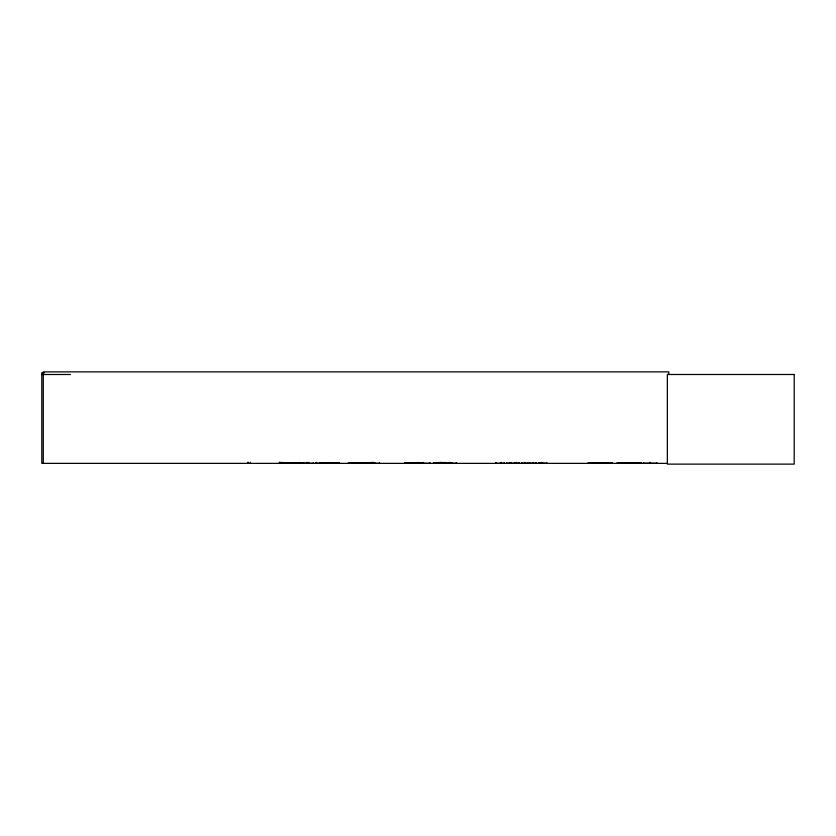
<?xml version="1.0" encoding="UTF-8"?>
<svg xmlns="http://www.w3.org/2000/svg" width="836" height="836" viewBox="0 0 836 836"><rect width="100%" height="100%" fill="white"/><g stroke="black" fill="none" stroke-linecap="round" stroke-linejoin="round"><path stroke-width="1.25" d="M366.116 463.343L366.116 462.632M379.565 462.632L379.554 463.374L348.361 463.322M447.845 463.343L447.845 462.632M423.183 463.259L423.1 462.444M302.716 463.374L302.966 462.632M433.184 463.374L456.801 463.301M437.667 463.259L437.74 462.632M495.445 463.374L504.108 463.28M519.177 463.28L519.25 462.695M535.876 463.28L535.949 462.695M306.718 463.28L306.655 462.444M369.836 463.28L369.794 462.695M373.232 463.28L373.065 462.444M373.807 463.186L373.587 462.444M293.687 463.28L293.739 462.695L293.781 463.374M495.884 463.28L495.957 462.695L496.041 463.374M301.806 463.28L301.89 462.695M374.643 463.28L374.737 462.695L374.821 463.374M307.188 463.28L307.282 462.695M44.412 372.814L41.8 372.814L41.8 463.374L667.525 463.374M41.8 374.497L70.475 374.497M281.847 462.789L303.468 462.789M321.808 462.789L338.549 462.789M348.372 462.789L369.564 462.789M404.655 462.789L421.396 462.789M612.412 462.977L588.095 462.977L612.412 463.332L612.391 462.663M641.348 462.977L617.041 462.977L641.348 463.332L641.327 462.663M281.805 463.029L303.499 463.008M321.776 463.008L338.58 463.029M348.34 463.008L369.596 463.029M404.624 463.029L421.428 463.029M588.095 463.154L612.412 463.154M617.041 463.154L641.348 463.154M281.826 463.322L314.043 463.343M315.674 463.374L315.674 462.632L315.757 463.186L320.721 463.28M321.797 463.322L338.57 463.322M404.645 463.322L430.258 463.343M519.25 463.186L506.825 463.28M535.949 463.186L521.894 463.28M538.509 462.695L547.256 463.343M643.417 463.186L656.856 463.28L656.856 462.632M316.321 463.28L316.384 462.444M442.108 463.28L442.025 462.695M313.563 463.28L313.49 462.695M306.446 463.259L306.498 462.444M515.039 463.28L514.966 462.695L514.892 463.374M456.498 463.28L456.446 462.695L456.393 463.374M445.619 463.28L445.766 462.444M445.306 463.259L445.369 462.444M452.171 463.28L452.119 462.695L452.067 463.374M440.98 463.28L440.969 462.444M418.261 463.259L418.199 462.632M451.492 463.343L450.886 463.343M443.707 463.374L443.101 463.374M440.123 463.186L440.227 462.444M447.929 463.28L447.929 462.632M668.831 374.497L668.831 371.874L43.273 371.874L43.273 463.374M650.366 462.444L650.366 463.374M649.906 462.444L649.906 463.374M643.417 462.632L643.417 463.374M546.66 462.632L546.66 463.374M541.509 462.444L541.509 463.374M541.226 462.444L541.226 463.374M538.436 462.632L538.436 463.374M536.022 462.632L536.022 463.374M533.232 462.444L533.232 463.374M532.95 462.444L532.95 463.374M529.961 462.632L529.961 463.374M527.798 462.632L527.798 463.374M524.82 462.444L524.82 463.374M524.527 462.444L524.527 463.374M521.748 462.632L521.748 463.374M519.323 462.632L519.323 463.374M516.543 462.444L516.543 463.374M516.251 462.444L516.251 463.374M511.109 462.632L511.109 463.374M509.741 462.444L509.741 463.374M509.458 462.444L509.458 463.374M506.679 462.632L506.679 463.374M504.254 462.632L504.254 463.374M501.475 462.444L501.475 463.374M501.182 462.444L501.182 463.374M450.176 462.444L450.176 463.374M449.789 462.444L449.789 463.374M449.298 462.632L449.298 463.374M448.901 462.632L448.901 463.374M445.233 462.632L445.233 463.374M445.024 462.632L445.024 463.374M444.344 462.444L444.344 463.374M443.958 462.444L443.958 463.374M443.435 462.632L443.435 463.374M442.808 462.444L442.808 463.374M442.349 462.444L442.349 463.374M441.93 462.632L441.93 463.374M441.429 462.444L441.366 463.374M440.896 462.444L440.896 463.374M440.624 462.632L440.624 463.374M440.342 462.444L440.279 463.374M439.882 462.444L439.882 463.374M438.158 462.444L438.158 463.374M437.991 462.444L437.991 463.374M436.988 462.632L436.988 463.374M435.859 462.632L435.859 463.374M433.57 462.632L433.57 463.374M429.892 462.632L429.892 463.374M423.507 462.444L423.507 463.374M423.235 462.632L423.235 463.374M418.334 462.444L418.334 463.374M417.937 462.444L417.937 463.374M411.552 462.632L411.552 463.374M373.901 462.632L373.901 463.374M373.828 462.444L373.702 463.374M372.595 462.444L372.616 463.374M371.612 462.256L371.612 463.374M370.505 462.632L370.505 463.374M369.878 462.632L369.878 463.374M339.082 462.632L339.082 463.374M339.029 462.632L339.029 463.374M338.308 462.444L338.308 463.374M329.05 462.444L329.05 463.374M320.073 462.632L320.073 463.374M316.541 462.444L316.541 463.374M313.406 462.632L313.406 463.374M308.724 462.444L308.724 463.374M308.484 462.444L308.484 463.374M307.366 462.632L307.366 463.374M306.342 462.632L306.342 463.374M303.813 462.444L303.813 463.374M303.04 462.632L303.081 463.374M301.963 462.632L301.963 463.374M299.831 462.444L299.831 463.374M299.581 462.444L299.581 463.374M294.899 462.632L294.899 463.374M294.554 462.444L294.554 463.374M281.983 462.256L281.983 463.374M280.133 462.256L280.133 463.374M279.37 462.256L279.37 463.374M250.288 462.256L250.288 463.374M248.449 462.256L248.449 463.374M247.675 462.256L247.675 463.374M794.2 374.497L667.358 374.497L667.358 464.126L794.2 464.126L794.2 374.497M434.49 463.374L434.49 462.632L434.396 463.374M329.812 463.374L329.812 462.632L329.771 463.374"/></g></svg>
